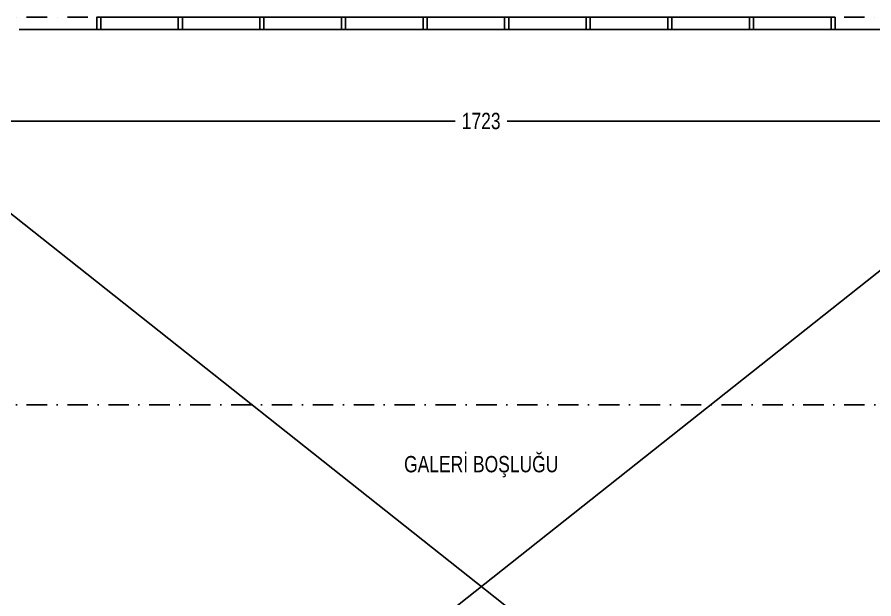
# Model space of a CAD drawing. Header units: centimetres. Extents: x 26569 to 160723, y -3143 to 14565.
# Drawn here: x 87741 to 88791, y 2276 to 2989 of the extents above; entities that cross this region are included whole.
import ezdxf

# ---------------------------------------------------------------- set-up
doc = ezdxf.new("R2010")
doc.units = ezdxf.units.CM
doc.header["$LTSCALE"] = 100
doc.linetypes.add('DASHDOT2', pattern=[0.5, 0.25, -0.125, 0, -0.125])
for name, color, linetype in [('A-ANNO-DIMS', 187, 'Continuous'), ('A-ANNO-GRID', 155, 'DASHDOT2'), ('A-ANNO-TEXT', 50, 'Continuous'), ('A-ELEV-04', 250, 'Continuous'), ('A-GLAZ-FRME', 12, 'Continuous'), ('A-GLAZ-FULL', 130, 'Continuous'), ('A-GLAZ-SILL', 8, 'Continuous')]:
    doc.layers.add(name, color=color, linetype=linetype)
doc.styles.add('Fields_100', font='act_simplex.shx', dxfattribs={"width": 0.8, "height": 20})
doc.dimstyles.new('FIELDS_100', dxfattribs={"dimscale": 0, "dimtxt": 20, "dimasz": 5, "dimexe": 5, "dimexo": 5, "dimgap": 5, "dimtad": 0, "dimdec": 0, "dimzin": 0, "dimdsep": 46, "dimtxsty": 'Fields_100', "dimblk": 'DOT', "dimcen": 0.09, "dimclrt": 50, "dimadec": 0, "dimazin": 0, "dimtfac": 1, "dimtdec": 0, "dimtix": 1, "dimtofl": 0, "dimtmove": 1, "dimatfit": 3, "dimfxl": 5, "dimfxlon": 1, "dimtolj": 1, "dimtzin": 0, "dimarcsym": 0})

# ---------------------------------------------------------------- blocks, each defined once
blk = doc.blocks.new('_Dot')
at = {"color": 0, "linetype": 'ByBlock', "lineweight": -2}
blk.add_line((-0.5, 0), (-1, 0), dxfattribs=at)
at = {"color": 0, "linetype": 'ByBlock', "const_width": 0.5}
blk.add_lwpolyline([(-0.25, 0, 1), (0.25, 0, 1)], format="xyb", close=True, dxfattribs=at)
blk = doc.blocks.new('*D324')
at = {"layer": 'A-ANNO-DIMS', "color": 0, "lineweight": -2, "transparency": 16777216}
for p, q in [((87448.4, 2866.3), (87448.4, 2856.3)), ((87453.4, 2861.3), (88277.9, 2861.3)), ((89165.9, 2861.3), (88341.3, 2861.3)), ((89170.9, 2866.3), (89170.9, 2856.3))]:
    blk.add_line(p, q, dxfattribs=at)
at = {"layer": 'DEFPOINTS', "color": 0, "transparency": 16777216}
for p in [(87448.4, 2973.6), (89170.9, 2973.6), (89170.9, 2861.3)]:
    blk.add_point(p, dxfattribs=at)
at = {"layer": 'A-ANNO-DIMS', "color": 0, "lineweight": -2, "transparency": 16777216, "xscale": 5, "yscale": 5, "zscale": 5, "rotation": 180}
blk.add_blockref('_Dot', (87448.4, 2861.3), dxfattribs=at)
at = {"layer": 'A-ANNO-DIMS', "color": 0, "lineweight": -2, "transparency": 16777216, "xscale": 5, "yscale": 5, "zscale": 5}
blk.add_blockref('_Dot', (89170.9, 2861.3), dxfattribs=at)
at = {"layer": 'A-ANNO-DIMS', "color": 50, "transparency": 16777216, "insert": (88309.6, 2861.3), "char_height": 20, "attachment_point": 5, "style": 'Fields_100'}
blk.add_mtext('\\A1;1723', dxfattribs=at)

msp = doc.modelspace()

# ---------------------------------------------------------------- linework, layer by layer
at = {"layer": 'A-ANNO-GRID'}
for p, q in [((76981.01, 2988.62), (98785.86, 2988.62)), ((76981.01, 2513.62), (98785.86, 2513.62))]:
    msp.add_line(p, q, dxfattribs=at)
at = {"layer": 'A-ELEV-04'}
for p, q in [((87448.36, 1608.62), (89170.86, 2973.62)), ((87448.36, 2973.62), (89170.86, 1608.62))]:
    msp.add_line(p, q, dxfattribs=at)
at = {"layer": 'A-GLAZ-FRME'}
for points in [[(87843.36, 2973.59), (87838.36, 2973.59), (87838.36, 2988.59), (87843.36, 2988.59)], [(87943.36, 2973.59), (87938.36, 2973.59), (87938.36, 2988.59), (87943.36, 2988.59)], [(88043.36, 2973.59), (88038.36, 2973.59), (88038.36, 2988.59), (88043.36, 2988.59)], [(88143.36, 2973.59), (88138.36, 2973.59), (88138.36, 2988.59), (88143.36, 2988.59)], [(88243.36, 2973.59), (88238.36, 2973.59), (88238.36, 2988.59), (88243.36, 2988.59)], [(88343.36, 2973.59), (88338.36, 2973.59), (88338.36, 2988.59), (88343.36, 2988.59)], [(88443.36, 2973.59), (88438.36, 2973.59), (88438.36, 2988.59), (88443.36, 2988.59)], [(88543.36, 2973.59), (88538.36, 2973.59), (88538.36, 2988.59), (88543.36, 2988.59)], [(88643.36, 2973.59), (88638.36, 2973.59), (88638.36, 2988.59), (88643.36, 2988.59)], [(88743.36, 2973.59), (88738.36, 2973.59), (88738.36, 2988.59), (88743.36, 2988.59)]]:
    msp.add_lwpolyline(points, close=True, dxfattribs=at)
at = {"layer": 'A-GLAZ-FULL'}
for p, q in [((87938.36, 2988.59), (87843.36, 2988.59)), ((88038.36, 2988.59), (87943.36, 2988.59)), ((88138.36, 2988.59), (88043.36, 2988.59)), ((88238.36, 2988.59), (88143.36, 2988.59)), ((88338.36, 2988.59), (88243.36, 2988.59)), ((88438.36, 2988.59), (88343.36, 2988.59)), ((88538.36, 2988.59), (88443.36, 2988.59)), ((88638.36, 2988.59), (88543.36, 2988.59)), ((88738.36, 2988.59), (88643.36, 2988.59))]:
    msp.add_line(p, q, dxfattribs=at)
at = {"layer": 'A-GLAZ-SILL'}
for p, q in [((87838.36, 2973.62), (87743.36, 2973.62)), ((87938.36, 2973.62), (87843.36, 2973.62)), ((88038.36, 2973.62), (87943.36, 2973.62)), ((88138.36, 2973.62), (88043.36, 2973.62)), ((88238.36, 2973.62), (88143.36, 2973.62)), ((88338.36, 2973.62), (88243.36, 2973.62)), ((88438.36, 2973.62), (88343.36, 2973.62)), ((88538.36, 2973.62), (88443.36, 2973.62)), ((88638.36, 2973.62), (88543.36, 2973.62)), ((88738.36, 2973.62), (88643.36, 2973.62)), ((88743.36, 2973.62), (88838.36, 2973.62))]:
    msp.add_line(p, q, dxfattribs=at)

# ---------------------------------------------------------------- texts
at = {"layer": 'A-ANNO-TEXT', "insert": (88309.61, 2451.12), "char_height": 20, "attachment_point": 2, "style": 'Fields_100'}
msp.add_mtext_dynamic_manual_height_columns('GALERİ BOŞLUĞU', width=436.6649, gutter_width=100, heights=[0], dxfattribs=at)

# ---------------------------------------------------------------- dimensions: what is measured, and where the dimension line sits
at = {"layer": 'A-ANNO-DIMS'}
dim = msp.add_linear_dim(base=(89170.85656433, 2861.33116126), p1=(87448.35656433, 2973.61785125), p2=(89170.85656433, 2973.61785125), dimstyle='FIELDS_100', override={"dimscale": 1}, dxfattribs=at)
dim.commit()
dim.dimension.update_dxf_attribs({"geometry": '*D324', "text_midpoint": (88309.60656433, 2861.33116126)})

doc.saveas('drawing.dxf')
